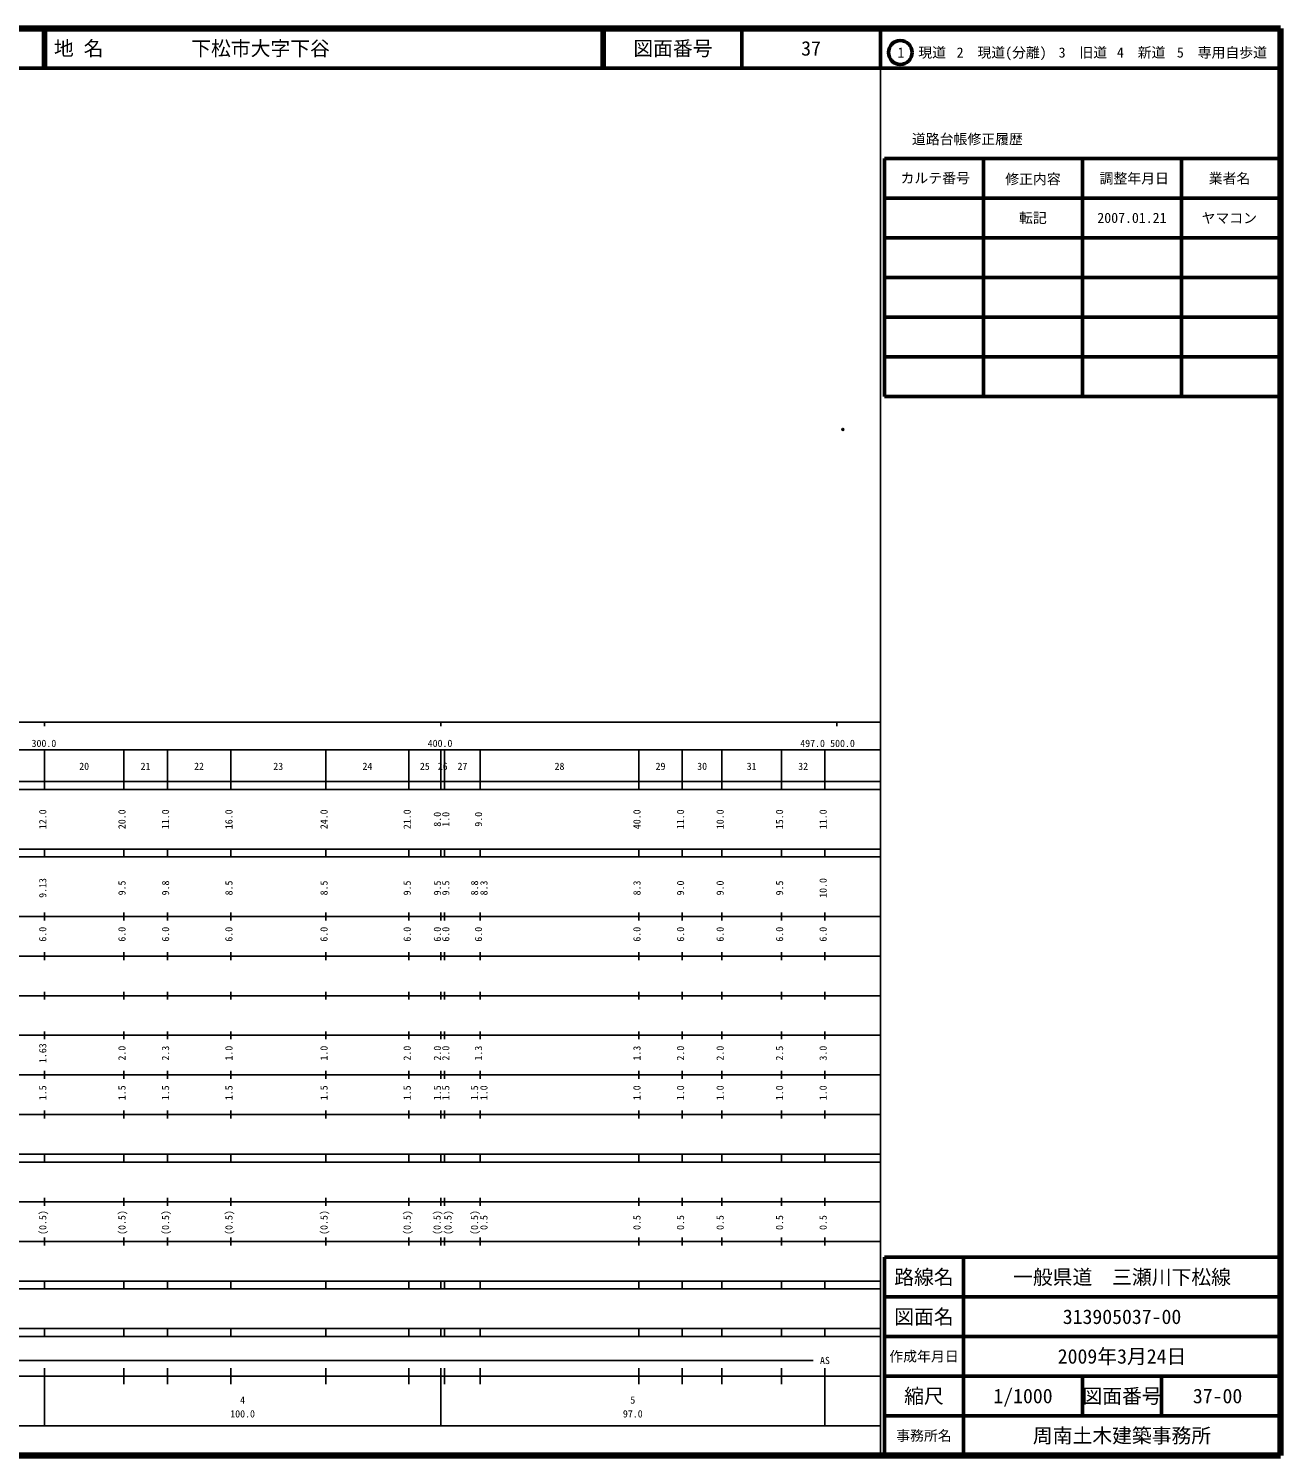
# Model space of a CAD drawing. Units: millimetres on the paper. Extents: x 40 to 680, y 20 to 380.
# Drawn here: x 364 to 680, y 20 to 380 of the extents above; entities that cross this region are included whole.
import ezdxf
from ezdxf.enums import TextEntityAlignment as Align

# ---------------------------------------------------------------- set-up
doc = ezdxf.new("R2010")
doc.units = ezdxf.units.MM
doc.header["$PDMODE"] = 32
doc.header["$PDSIZE"] = 0.5
doc.layers.add('M-OTRS', color=6, linetype='Continuous')
doc.layers.add('M-TTL-TXT', color=7, linetype='Continuous')
for name, color, linetype, lineweight in [('M-TTL', 2, 'Continuous', 140), ('M-TTL-BAND', 7, 'Continuous', 25), ('M-TTL-FRAM', 2, 'Continuous', 50), ('M-TTL-LINE', 7, 'Continuous', 50)]:
    doc.layers.add(name, color=color, linetype=linetype, lineweight=lineweight)
doc.styles.add('ＭＳ ゴシック', font='')
doc.styles.get('ＭＳ ゴシック').set_extended_font_data('MS Gothic')

msp = doc.modelspace()

# ---------------------------------------------------------------- linework, layer by layer
at = {"layer": 'M-OTRS'}
msp.add_point((569.546, 278.871), dxfattribs=at)
at = {"layer": 'M-TTL'}
for p, q in [((680, 380), (40, 380)), ((680, 20), (680, 380)), ((40, 20), (680, 20))]:
    msp.add_line(p, q, dxfattribs=at)
at = {"layer": 'M-TTL-BAND'}
for p, q in [((579, 20), (579, 370)), ((40, 205), (579, 205)), ((368, 205), (368, 204)), ((468, 205), (468, 204)), ((568, 205), (568, 204)), ((68, 198), (579, 198)), ((368, 188), (368, 198)), ((388, 188), (388, 198)), ((399, 188), (399, 198)), ((415, 188), (415, 198)), ((439, 188), (439, 198)), ((460, 188), (460, 198)), ((468, 188), (468, 198)), ((469, 188), (469, 198)), ((478, 188), (478, 198)), ((518, 188), (518, 198)), ((529, 188), (529, 198)), ((539, 188), (539, 198)), ((554, 188), (554, 198)), ((565, 188), (565, 198)), ((40, 190), (579, 190)), ((40, 188), (579, 188)), ((40, 173), (579, 173)), ((368, 171), (368, 173)), ((388, 171), (388, 173)), ((399, 171), (399, 173)), ((415, 171), (415, 173)), ((439, 171), (439, 173)), ((460, 171), (460, 173)), ((468, 171), (468, 173)), ((469, 171), (469, 173)), ((478, 171), (478, 173)), ((518, 171), (518, 173)), ((529, 171), (529, 173)), ((539, 171), (539, 173)), ((554, 171), (554, 173)), ((565, 171), (565, 173)), ((40, 171), (579, 171)), ((40, 156), (579, 156)), ((368, 155), (368, 157)), ((388, 155), (388, 157)), ((399, 155), (399, 157)), ((415, 155), (415, 157)), ((439, 155), (439, 157)), ((460, 155), (460, 157)), ((468, 155), (468, 157)), ((469, 155), (469, 157)), ((478, 155), (478, 157)), ((518, 155), (518, 157)), ((529, 155), (529, 157)), ((539, 155), (539, 157)), ((554, 155), (554, 157)), ((565, 155), (565, 157)), ((46, 146), (579, 146)), ((368, 145), (368, 147)), ((388, 145), (388, 147)), ((399, 145), (399, 147)), ((415, 145), (415, 147)), ((439, 145), (439, 147)), ((460, 145), (460, 147)), ((468, 145), (468, 147)), ((469, 145), (469, 147)), ((478, 145), (478, 147)), ((518, 145), (518, 147)), ((529, 145), (529, 147)), ((539, 145), (539, 147)), ((554, 145), (554, 147)), ((565, 145), (565, 147)), ((368, 135), (368, 137)), ((388, 135), (388, 137)), ((399, 135), (399, 137)), ((415, 135), (415, 137)), ((439, 135), (439, 137)), ((460, 135), (460, 137)), ((468, 135), (468, 137)), ((469, 135), (469, 137)), ((478, 135), (478, 137)), ((518, 135), (518, 137)), ((529, 135), (529, 137)), ((539, 135), (539, 137)), ((554, 135), (554, 137)), ((565, 135), (565, 137)), ((52, 136), (579, 136)), ((46, 126), (579, 126)), ((368, 125), (368, 127)), ((388, 125), (388, 127)), ((399, 125), (399, 127)), ((415, 125), (415, 127)), ((439, 125), (439, 127)), ((460, 125), (460, 127)), ((468, 125), (468, 127)), ((469, 125), (469, 127)), ((478, 125), (478, 127)), ((518, 125), (518, 127)), ((529, 125), (529, 127)), ((539, 125), (539, 127)), ((554, 125), (554, 127)), ((565, 125), (565, 127)), ((52, 116), (579, 116)), ((368, 115), (368, 117)), ((388, 115), (388, 117)), ((399, 115), (399, 117)), ((415, 115), (415, 117)), ((439, 115), (439, 117)), ((460, 115), (460, 117)), ((468, 115), (468, 117)), ((469, 115), (469, 117)), ((478, 115), (478, 117)), ((518, 115), (518, 117)), ((529, 115), (529, 117)), ((539, 115), (539, 117)), ((554, 115), (554, 117)), ((565, 115), (565, 117)), ((46, 106), (579, 106)), ((368, 105), (368, 107)), ((388, 105), (388, 107)), ((399, 105), (399, 107)), ((415, 105), (415, 107)), ((439, 105), (439, 107)), ((460, 105), (460, 107)), ((468, 105), (468, 107)), ((469, 105), (469, 107)), ((478, 105), (478, 107)), ((518, 105), (518, 107)), ((529, 105), (529, 107)), ((539, 105), (539, 107)), ((554, 105), (554, 107)), ((565, 105), (565, 107)), ((40, 96), (579, 96)), ((40, 94), (579, 94)), ((368, 94), (368, 96)), ((388, 94), (388, 96)), ((399, 94), (399, 96)), ((415, 94), (415, 96)), ((439, 94), (439, 96)), ((460, 94), (460, 96)), ((468, 94), (468, 96)), ((469, 94), (469, 96)), ((478, 94), (478, 96)), ((518, 94), (518, 96)), ((529, 94), (529, 96)), ((539, 94), (539, 96)), ((554, 94), (554, 96)), ((565, 94), (565, 96)), ((49, 84), (579, 84)), ((368, 83), (368, 85)), ((388, 83), (388, 85)), ((399, 83), (399, 85)), ((415, 83), (415, 85)), ((439, 83), (439, 85)), ((460, 83), (460, 85)), ((468, 83), (468, 85)), ((469, 83), (469, 85)), ((478, 83), (478, 85)), ((518, 83), (518, 85)), ((529, 83), (529, 85)), ((539, 83), (539, 85)), ((554, 83), (554, 85)), ((565, 83), (565, 85)), ((40, 74), (579, 74)), ((368, 73), (368, 75)), ((388, 73), (388, 75)), ((399, 73), (399, 75)), ((415, 73), (415, 75)), ((439, 73), (439, 75)), ((460, 73), (460, 75)), ((468, 73), (468, 75)), ((469, 73), (469, 75)), ((478, 73), (478, 75)), ((518, 73), (518, 75)), ((529, 73), (529, 75)), ((539, 73), (539, 75)), ((554, 73), (554, 75)), ((565, 73), (565, 75)), ((40, 64), (579, 64)), ((40, 62), (579, 62)), ((368, 62), (368, 64)), ((388, 62), (388, 64)), ((399, 62), (399, 64)), ((415, 62), (415, 64)), ((439, 62), (439, 64)), ((460, 62), (460, 64)), ((468, 62), (468, 64)), ((469, 62), (469, 64)), ((478, 62), (478, 64)), ((518, 62), (518, 64)), ((529, 62), (529, 64)), ((539, 62), (539, 64)), ((554, 62), (554, 64)), ((565, 62), (565, 64)), ((40, 52), (579, 52)), ((368, 50), (368, 52)), ((388, 50), (388, 52)), ((399, 50), (399, 52)), ((415, 50), (415, 52)), ((439, 50), (439, 52)), ((460, 50), (460, 52)), ((468, 50), (468, 52)), ((469, 50), (469, 52)), ((478, 50), (478, 52)), ((518, 50), (518, 52)), ((529, 50), (529, 52)), ((539, 50), (539, 52)), ((554, 50), (554, 52)), ((565, 50), (565, 52)), ((40, 50), (579, 50)), ((71, 44), (562, 44)), ((40, 40), (579, 40)), ((368, 27.5), (368, 42)), ((388, 38), (388, 42)), ((399, 38), (399, 42)), ((415, 38), (415, 42)), ((439, 38), (439, 42)), ((460, 38), (460, 42)), ((468, 27.5), (468, 42)), ((469, 38), (469, 42)), ((478, 38), (478, 42)), ((518, 38), (518, 42)), ((529, 38), (529, 42)), ((539, 38), (539, 42)), ((554, 38), (554, 42)), ((565, 27.5), (565, 42)), ((68, 27.5), (579, 27.5))]:
    msp.add_line(p, q, dxfattribs=at)
at = {"layer": 'M-TTL-FRAM'}
for p, q in [((580, 347.197), (580, 287.197)), ((580, 347.197), (680, 347.197)), ((580, 287.197), (680, 287.197)), ((680, 70), (580, 70)), ((580, 70), (580, 20))]:
    msp.add_line(p, q, dxfattribs=at)
at = {"layer": 'M-TTL-LINE'}
for p, q in [((367.75, 380), (367.75, 370)), ((368.25, 380), (368.25, 370)), ((508.747, 380), (508.747, 370)), ((509.247, 380), (509.247, 370)), ((543.997, 380), (543.997, 370)), ((579, 380), (579, 370)), ((40, 370), (680, 370)), ((605, 347.197), (605, 287.197)), ((630, 347.197), (630, 287.197)), ((655, 347.197), (655, 287.197)), ((580, 337.197), (680, 337.197)), ((580, 327.197), (680, 327.197)), ((580, 317.197), (680, 317.197)), ((580, 307.197), (680, 307.197)), ((580, 297.197), (680, 297.197)), ((600, 70), (600, 20)), ((680, 60), (580, 60)), ((680, 50), (580, 50)), ((680, 40), (580, 40)), ((630, 40), (630, 30)), ((650, 40), (650, 30)), ((680, 30), (580, 30))]:
    msp.add_line(p, q, dxfattribs=at)
msp.add_circle((584.031, 373.958), 3, dxfattribs=at)

# ---------------------------------------------------------------- texts
at = {"layer": 'M-TTL-BAND', "style": 'ＭＳ ゴシック'}
for s, p in [('300.0', (367.844, 198.195)), ('400.0', (467.844, 198.195)), ('497.0', (561.886, 198.195)), ('500.0', (569.439, 198.195)), ('20', (378, 192.405)), ('21', (393.5, 192.405)), ('22', (407, 192.405)), ('23', (427, 192.405)), ('24', (449.5, 192.405)), ('25', (464, 192.405)), ('26', (468.5, 192.405)), ('27', (473.5, 192.405)), ('28', (498, 192.405)), ('29', (523.5, 192.405)), ('30', (534, 192.405)), ('31', (546.5, 192.405)), ('32', (559.5, 192.405)), ('AS', (565, 42.5)), ('4', (418, 32.523)), ('5', (516.5, 32.523)), ('100.0', (418, 29.033)), ('97.0', (516.5, 29.033))]:
    msp.add_text(s, height=1.833, dxfattribs=at).set_placement(p, align=Align.BOTTOM_CENTER)
for s, p in [('12.0', (369, 180.5)), ('20.0', (389, 180.5)), ('11.0', (400, 180.5)), ('16.0', (416, 180.5)), ('24.0', (440, 180.5)), ('21.0', (461, 180.5)), ('8.0', (468.622, 180.5)), ('1.0', (470.749, 180.5)), ('9.0', (479, 180.5)), ('40.0', (519, 180.5)), ('11.0', (530, 180.5)), ('10.0', (540, 180.5)), ('15.0', (555, 180.5)), ('11.0', (566, 180.5)), ('9.13', (369, 163.174)), ('9.5', (389, 163.174)), ('9.8', (400, 163.174)), ('8.5', (416, 163.174)), ('8.5', (440, 163.174)), ('9.5', (461, 163.174)), ('9.5', (468.622, 163.174)), ('9.5', (470.749, 163.174)), ('8.8', (478, 163.174)), ('8.3', (480.37, 163.174)), ('8.3', (519, 163.174)), ('9.0', (530, 163.174)), ('9.0', (540, 163.174)), ('9.5', (555, 163.174)), ('10.0', (566, 163.174)), ('6.0', (369, 151.5)), ('6.0', (389, 151.5)), ('6.0', (400, 151.5)), ('6.0', (416, 151.5)), ('6.0', (440, 151.5)), ('6.0', (461, 151.5)), ('6.0', (468.622, 151.5)), ('6.0', (470.749, 151.5)), ('6.0', (479, 151.5)), ('6.0', (519, 151.5)), ('6.0', (530, 151.5)), ('6.0', (540, 151.5)), ('6.0', (555, 151.5)), ('6.0', (566, 151.5)), ('1.63', (369, 121.5)), ('2.0', (389, 121.5)), ('2.3', (400, 121.5)), ('1.0', (416, 121.5)), ('1.0', (440, 121.5)), ('2.0', (461, 121.5)), ('2.0', (468.622, 121.5)), ('2.0', (470.749, 121.5)), ('1.3', (479, 121.5)), ('1.3', (519, 121.5)), ('2.0', (530, 121.5)), ('2.0', (540, 121.5)), ('2.5', (555, 121.5)), ('3.0', (566, 121.5)), ('1.5', (369, 111.5)), ('1.5', (389, 111.5)), ('1.5', (400, 111.5)), ('1.5', (416, 111.5)), ('1.5', (440, 111.5)), ('1.5', (461, 111.5)), ('1.5', (468.622, 111.5)), ('1.5', (470.749, 111.5)), ('1.5', (478, 111.5)), ('1.0', (480.37, 111.5)), ('1.0', (519, 111.5)), ('1.0', (530, 111.5)), ('1.0', (540, 111.5)), ('1.0', (555, 111.5)), ('1.0', (566, 111.5)), ('(0.5)', (369, 78.764)), ('(0.5)', (389, 78.764)), ('(0.5)', (400, 78.764)), ('(0.5)', (416, 78.764)), ('(0.5)', (440, 78.764)), ('(0.5)', (461, 78.764)), ('(0.5)', (468.541, 78.764)), ('(0.5)', (471.295, 78.764)), ('(0.5)', (478, 78.764)), ('0.5', (480.37, 78.764)), ('0.5', (519, 78.764)), ('0.5', (530, 78.764)), ('0.5', (540, 78.764)), ('0.5', (555, 78.764)), ('0.5', (566, 78.764))]:
    msp.add_text(s, height=1.833, rotation=90, dxfattribs=at).set_placement(p, align=Align.BOTTOM_CENTER)
at = {"layer": 'M-TTL-TXT', "style": 'ＭＳ ゴシック'}
for s, p in [('地 名', (370.38, 375)), ('下松市大字下谷', (405.024, 375))]:
    msp.add_text(s, height=3.666, dxfattribs=at).set_placement(p, align=Align.MIDDLE_LEFT)
for s, height, p in [('図面番号', 3.666, (526.622, 375)), ('37', 3.666, (561.497, 375)), ('1\u3000現道', 2.566, (589.448, 373.958)), ('2\u3000現道(分離)', 2.566, (609.619, 373.958)), ('3\u3000旧道', 2.566, (630.121, 373.958)), ('4\u3000新道', 2.566, (644.824, 373.958)), ('5\u3000専用自歩道', 2.566, (665.228, 373.958)), ('道路台帳修正履歴', 2.566, (600.968, 352.113)), ('カルテ番号', 2.566, (592.839, 342.277)), ('修正内容', 2.566, (617.509, 342.023)), ('調整年月日', 2.566, (643.089, 342.197)), ('業者名', 2.566, (667.134, 342.197)), ('転記', 2.566, (617.5, 332.245)), ('2007.01.21', 2.566, (642.5, 332.245)), ('ヤマコン', 2.566, (667.077, 332.189)), ('路線名', 3.666, (590, 65)), ('路線名', 3.666, (590, 65)), ('一般県道\u3000三瀬川下松線', 3.666, (640, 65)), ('図面名', 3.666, (590, 55)), ('図面名', 3.666, (590, 55)), ('313905037-00', 3.666, (640, 55)), ('2009年3月24日', 3.666, (640, 45)), ('作成年月日', 2.566, (590, 45)), ('作成年月日', 2.566, (590, 45)), ('縮尺', 3.666, (590, 35)), ('縮尺', 3.666, (590, 35)), ('1/1000', 3.666, (615, 35)), ('図面番号', 3.666, (640, 35)), ('図面番号', 3.666, (640, 35)), ('37-00', 3.666, (664.125, 35)), ('事務所名', 2.566, (590, 25)), ('事務所名', 2.566, (590, 25)), ('周南土木建築事務所', 3.666, (640, 25))]:
    msp.add_text(s, height=height, dxfattribs=at).set_placement(p, align=Align.MIDDLE_CENTER)

doc.saveas('drawing.dxf')
